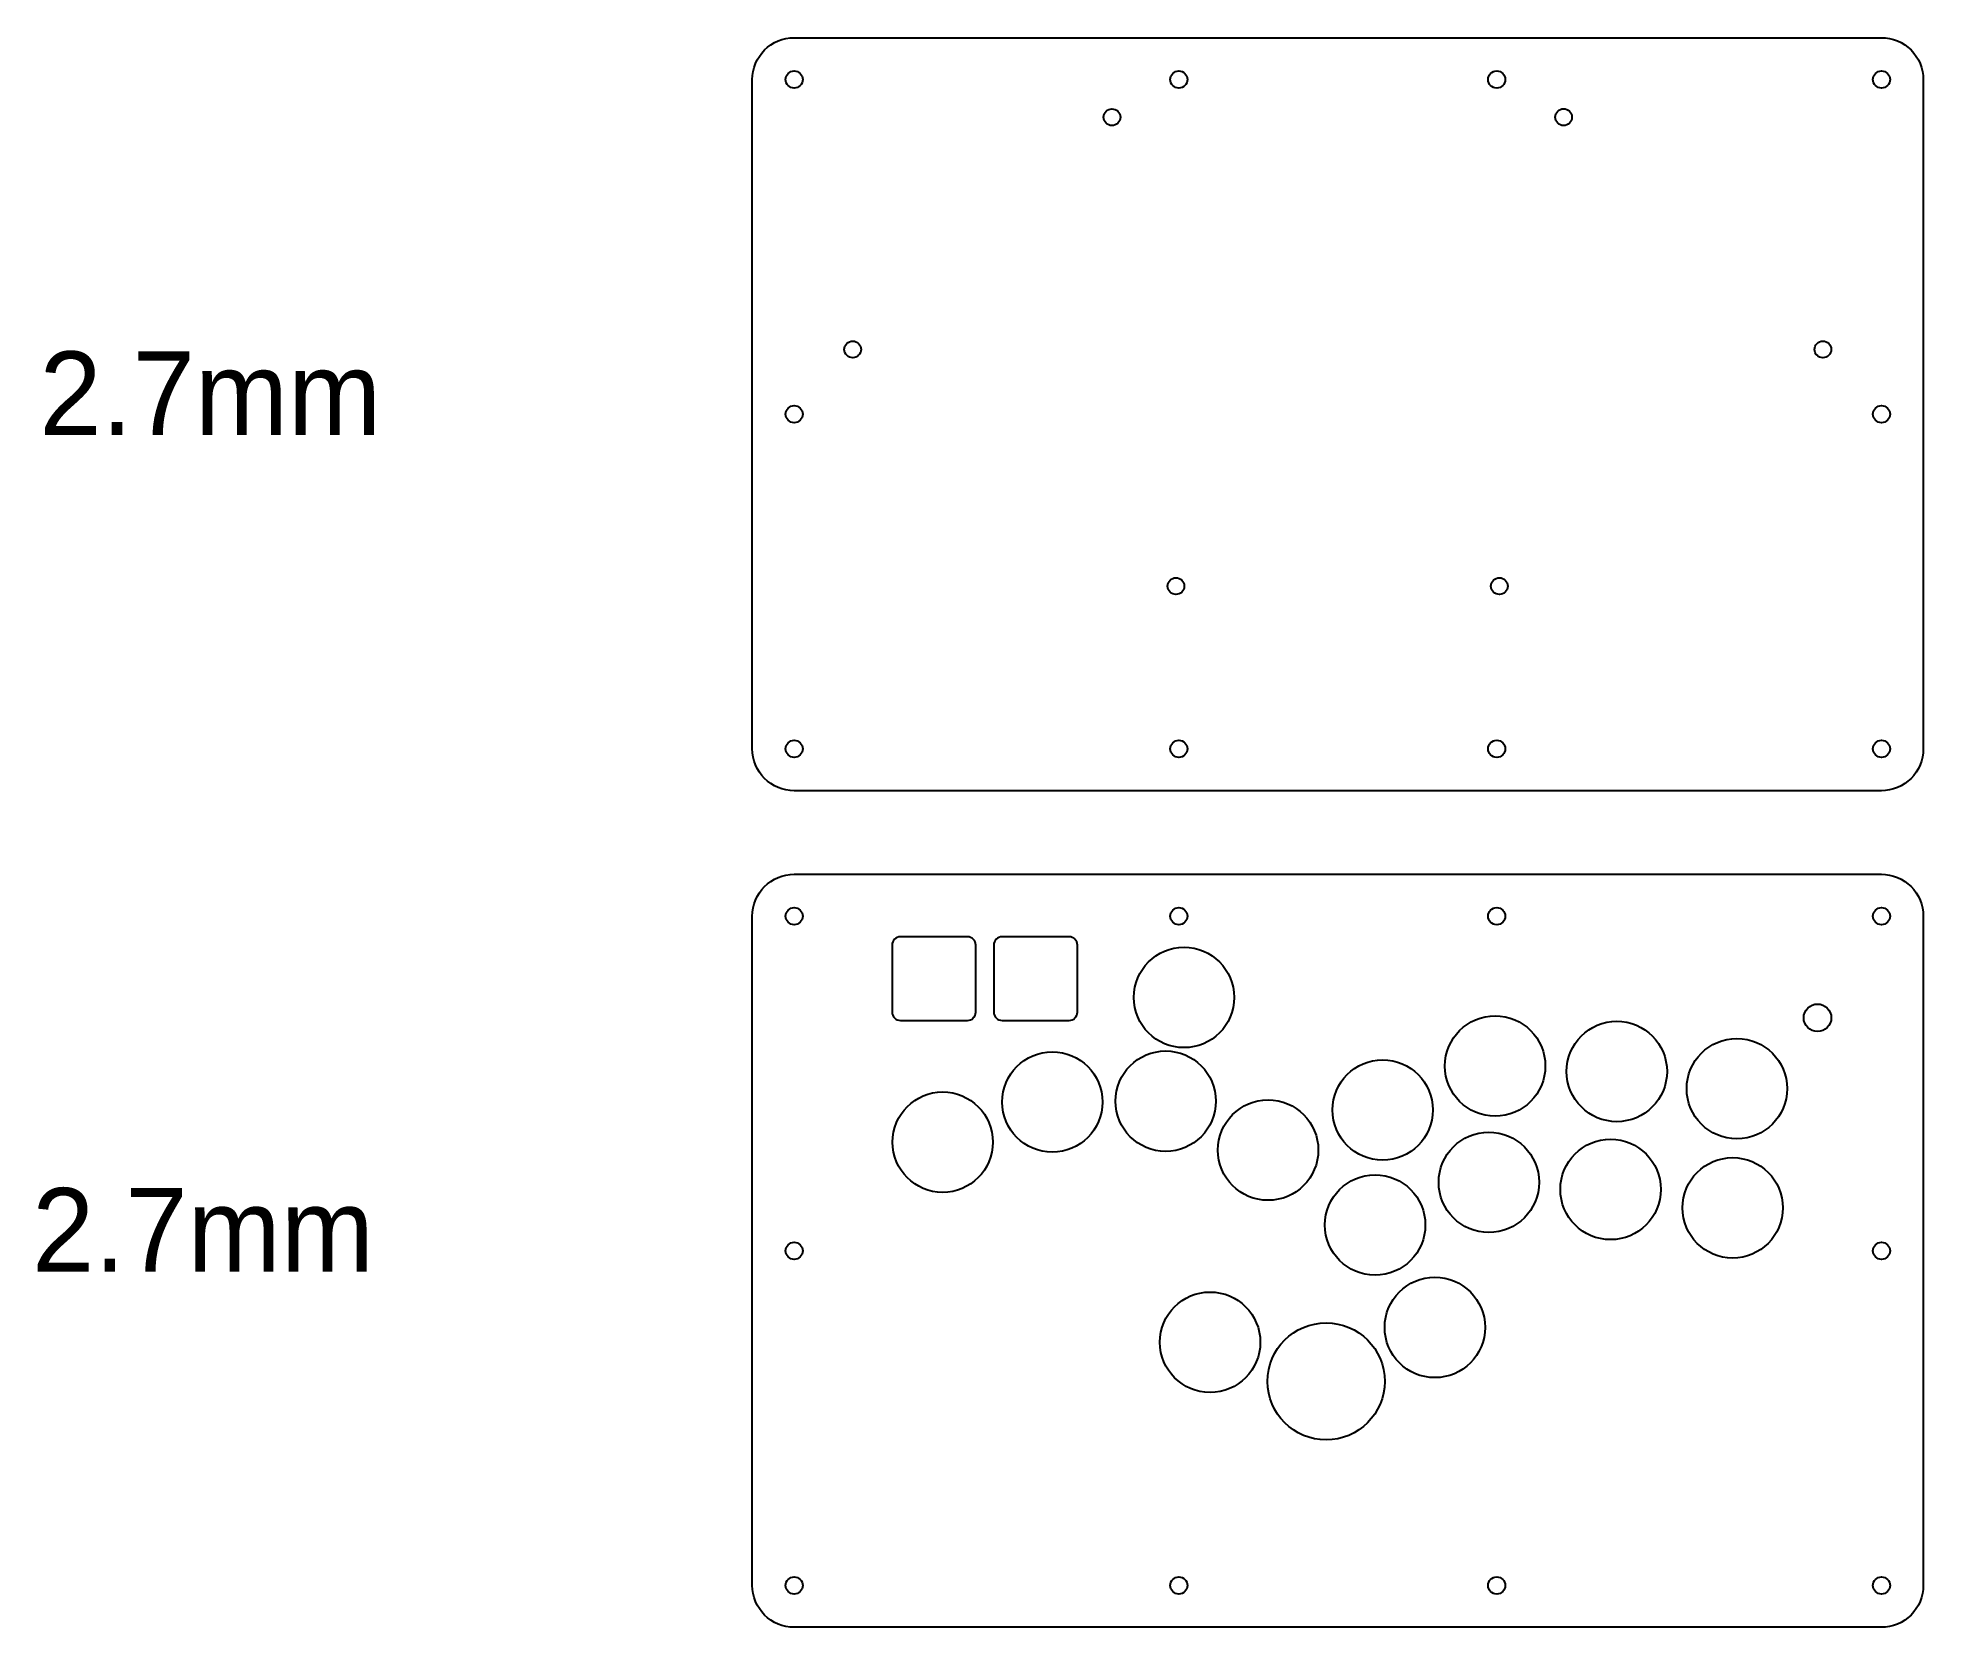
# Model space of a CAD drawing. Header units: millimetres. Extents: x -191 to 260, y -365 to 15.
import ezdxf

# ---------------------------------------------------------------- set-up
doc = ezdxf.new("R2010")
doc.units = ezdxf.units.MM
doc.layers.get('0').update_dxf_attribs({"linetype": 'CONTINUOUS'})
doc.styles.add('unicode', font='unicode')

msp = doc.modelspace()

# ---------------------------------------------------------------- linework, layer by layer
for points in [[(250, 15, -0.414214), (260, 5), (260, -155, -0.414214), (250, -165), (-10, -165, -0.414214), (-20, -155), (-20, 5, -0.414214), (-10, 15)], [(250, -185, -0.414214), (260, -195), (260, -355, -0.414214), (250, -365), (-10, -365, -0.414214), (-20, -355), (-20, -195, -0.414214), (-10, -185)], [(33.43, -201.93, 0.414214), (31.43, -199.93), (15.43, -199.93, 0.414214), (13.43, -201.93), (13.43, -217.93, 0.414214), (15.43, -219.93), (31.43, -219.93, 0.414214), (33.43, -217.93)], [(57.73, -201.93, 0.414214), (55.73, -199.93), (39.73, -199.93, 0.414214), (37.73, -201.93), (37.73, -217.93, 0.414214), (39.73, -219.93), (55.73, -219.93, 0.414214), (57.73, -217.93)]]:
    msp.add_lwpolyline(points, format="xyb", close=True)
for centre, radius in [((-10, 5), 2.05), ((82, 5), 2.05), ((158, 5), 2.05), ((250, 5), 2.05), ((66, -4), 2), ((174, -3.99), 2), ((4, -59.51), 2), ((236, -59.51), 2), ((-10, -75), 2.05), ((250, -75), 2.05), ((81.3, -116.1), 2), ((158.63, -116.1), 2), ((-10, -155), 2.05), ((82, -155), 2.05), ((158, -155), 2.05), ((250, -155), 2.05), ((-10, -195), 2.05), ((82, -195), 2.05), ((158, -195), 2.05), ((250, -195), 2.05), ((83.23, -214.43), 12), ((234.7, -219.3), 3.3), ((157.62, -230.83), 12), ((186.72, -232.13), 12), ((215.43, -236.23), 12), ((51.73, -239.43), 12), ((78.83, -239.23), 12), ((130.72, -241.33), 12), ((25.53, -249.03), 12), ((103.33, -250.93), 12), ((156.12, -258.63), 12), ((185.22, -260.33), 12), ((128.92, -268.83), 12), ((214.43, -264.73), 12), ((-10, -275), 2.05), ((250, -275), 2.05), ((143.21, -293.32), 12), ((89.46, -296.86), 12), ((117.21, -306.22), 14), ((-10, -355), 2.05), ((82, -355), 2.05), ((158, -355), 2.05), ((250, -355), 2.05)]:
    msp.add_circle(centre, radius)

# ---------------------------------------------------------------- texts
at = {"char_height": 20, "width": 71.1111, "attachment_point": 1, "style": 'unicode'}
for insert in [(-190.47, -60), (-192.22, -260)]:
    msp.add_mtext('2.7mm', dxfattribs=dict(at, insert=insert))

doc.saveas('drawing.dxf')
